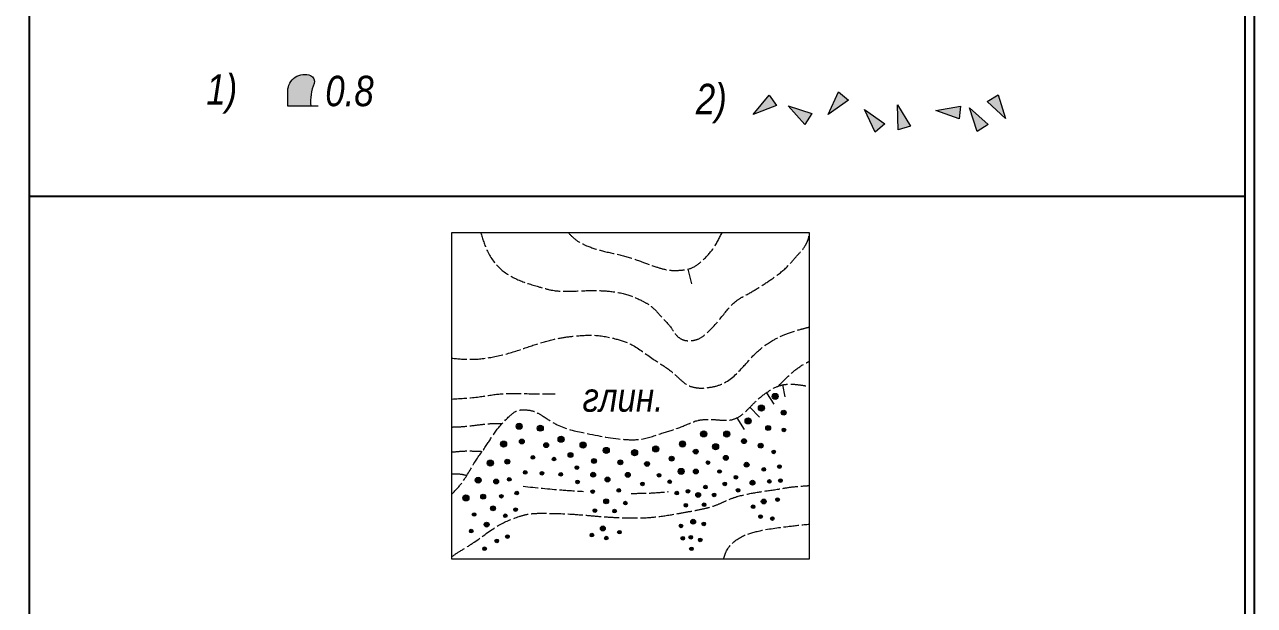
# Model space of a CAD drawing. Header units: metres. Extents: x -331 to 695, y -18 to 691.
# Drawn here: x 217.05 to 257.5, y 435.34 to 454.44 of the extents above; entities that cross this region are included whole.
import ezdxf

# ---------------------------------------------------------------- set-up
doc = ezdxf.new("R2010")
doc.units = ezdxf.units.M
doc.linetypes.add('СП_9', pattern=[1, 1, 0])
doc.layers.add('17 Рельеф', color=7, linetype='Continuous', lineweight=15, true_color=0xa55200)
doc.styles.add('СП_Д', font='ARIALNI.TTF')

# ---------------------------------------------------------------- blocks, each defined once
blk = doc.blocks.new('СП_9.9')
at = {"linetype": 'Continuous', "lineweight": -2}
h = blk.add_hatch(color=0, dxfattribs=at)
h.dxf.hatch_style = 1
h.paths.add_polyline_path([(1.722, 1.498, 0.412521), (1.498, 2.016, 0.530162), (0, 1), (0, 0), (1.503, 0, -0.114434)])
at = {"color": 0, "linetype": 'Continuous', "lineweight": 5}
blk.add_lwpolyline([(0, 0), (0, 1, -0.530162), (1.498, 2.016, -0.412521), (1.722, 1.498, 0.113905), (1.502, 0.007)], format="xyb", dxfattribs=at)
at = {"color": 0, "linetype": 'Continuous', "lineweight": -2}
blk.add_lwpolyline([(2, 0), (0, 0)], dxfattribs=at)
at = {"color": 0, "linetype": 'Continuous', "lineweight": -2, "style": 'СП_Д'}
blk.add_attdef('V', (2.464, 0), '', height=1.7, dxfattribs=at)
blk = doc.blocks.new('*U260')
at = {"linetype": 'Continuous', "lineweight": -2}
h = blk.add_hatch(color=0, dxfattribs=at)
h.dxf.hatch_style = 1
h.paths.add_polyline_path([(0.676, -0.039), (0.183, 0.652), (-0.86, -0.613)])
at = {"color": 0, "linetype": 'Continuous', "lineweight": 5}
blk.add_lwpolyline([(0.676, -0.039), (-0.86, -0.613), (0.183, 0.652)], close=True, dxfattribs=at)
blk = doc.blocks.new('*U261')
at = {"linetype": 'Continuous', "lineweight": -2}
h = blk.add_hatch(color=0, dxfattribs=at)
h.dxf.hatch_style = 1
h.paths.add_polyline_path([(0.212, -0.643), (0.674, 0.07), (-0.886, 0.574)])
at = {"color": 0, "linetype": 'Continuous', "lineweight": 5}
blk.add_lwpolyline([(0.212, -0.643), (-0.886, 0.574), (0.674, 0.07)], close=True, dxfattribs=at)
blk = doc.blocks.new('*U262')
at = {"linetype": 'Continuous', "lineweight": -2}
h = blk.add_hatch(color=0, dxfattribs=at)
h.dxf.hatch_style = 1
h.paths.add_polyline_path([(0.663, 0.14), (0.005, 0.678), (-0.668, -0.817)])
at = {"color": 0, "linetype": 'Continuous', "lineweight": 5}
blk.add_lwpolyline([(0.663, 0.14), (-0.668, -0.817), (0.005, 0.678)], close=True, dxfattribs=at)
blk = doc.blocks.new('*U263')
at = {"linetype": 'Continuous', "lineweight": -2}
h = blk.add_hatch(color=0, dxfattribs=at)
h.dxf.hatch_style = 1
h.paths.add_polyline_path([(0.014, -0.677), (0.665, -0.131), (-0.678, 0.809)])
at = {"color": 0, "linetype": 'Continuous', "lineweight": 5}
blk.add_lwpolyline([(0.014, -0.677), (-0.678, 0.809), (0.665, -0.131)], close=True, dxfattribs=at)
blk = doc.blocks.new('*U264')
at = {"linetype": 'Continuous', "lineweight": -2}
h = blk.add_hatch(color=0, dxfattribs=at)
h.dxf.hatch_style = 1
h.paths.add_polyline_path([(-0.254, -0.628), (0.559, -0.383), (-0.305, 1.011)])
at = {"color": 0, "linetype": 'Continuous', "lineweight": 5}
blk.add_lwpolyline([(-0.254, -0.628), (-0.305, 1.011), (0.559, -0.383)], close=True, dxfattribs=at)
blk = doc.blocks.new('*U251')
at = {"linetype": 'Continuous', "lineweight": -2}
h = blk.add_hatch(color=0, dxfattribs=at)
h.dxf.hatch_style = 1
h.paths.add_polyline_path([(0.492, -0.466), (0.561, 0.38), (-1.052, 0.086)])
at = {"color": 0, "linetype": 'Continuous', "lineweight": 5}
blk.add_lwpolyline([(0.492, -0.466), (-1.052, 0.086), (0.561, 0.38)], close=True, dxfattribs=at)
blk = doc.blocks.new('*U252')
at = {"linetype": 'Continuous', "lineweight": -2}
h = blk.add_hatch(color=0, dxfattribs=at)
h.dxf.hatch_style = 1
h.paths.add_polyline_path([(-0.068, -0.674), (0.644, -0.211), (-0.576, 0.885)])
at = {"color": 0, "linetype": 'Continuous', "lineweight": 5}
blk.add_lwpolyline([(-0.068, -0.674), (-0.576, 0.885), (0.644, -0.211)], close=True, dxfattribs=at)
blk = doc.blocks.new('*U253')
at = {"linetype": 'Continuous', "lineweight": -2}
h = blk.add_hatch(color=0, dxfattribs=at)
h.dxf.hatch_style = 1
h.paths.add_polyline_path([(0.083, 0.672), (-0.639, 0.225), (0.556, -0.898)])
at = {"color": 0, "linetype": 'Continuous', "lineweight": 5}
blk.add_lwpolyline([(0.083, 0.672), (0.556, -0.898), (-0.639, 0.225)], close=True, dxfattribs=at)
blk = doc.blocks.new('СП_9.16')
at = {"linetype": 'Continuous', "lineweight": 15}
h = blk.add_hatch(color=256, dxfattribs=at)
h.dxf.hatch_style = 1
h.paths.add_polyline_path([(-0.2, 0, 1), (0.2, 0, 1)])
blk.add_circle((0, 0), 0.2, dxfattribs=at)
blk = doc.blocks.new('*U249')
at = {"linetype": 'Continuous', "lineweight": -2}
blk.add_lwpolyline([(0, 0), (0, 1)], dxfattribs=at)

msp = doc.modelspace()

# ---------------------------------------------------------------- hatches: boundary and pattern name
at = {"layer": '17 Рельеф', "linetype": 'Continuous'}
h = msp.add_hatch(color=256, dxfattribs=at)
edge = h.paths.add_edge_path()
edge.add_arc((233.77, 440.206), 0.0578, 0, 360)
h = msp.add_hatch(color=256, dxfattribs=at)
edge = h.paths.add_edge_path()
edge.add_arc((238.27, 439.4), 0.0578, 0, 360)
h = msp.add_hatch(color=256, dxfattribs=at)
edge = h.paths.add_edge_path()
edge.add_arc((238.961, 437.578), 0.0578, 0, 360)

# ---------------------------------------------------------------- linework, layer by layer
at = {"color": 7, "ltscale": 0.5}
msp.add_lwpolyline([(196.6, 406.073), (257.5, 406.073), (257.5, 506.492), (196.6, 506.492)], close=True, dxfattribs=at)
at = {"ltscale": 0.5}
msp.add_lwpolyline([(217.2, 406.373), (257.2, 406.373), (257.2, 494.541), (217.2, 494.541)], close=True, dxfattribs=at)
at = {"color": 253, "linetype": 'Continuous', "ltscale": 0.5}
msp.add_lwpolyline([(257.2, 448.782), (217.2, 448.782)], dxfattribs=at)
at = {"color": 7, "linetype": 'Continuous', "lineweight": 13, "ltscale": 0.5}
msp.add_lwpolyline([(231.097, 447.601), (242.856, 447.601), (242.856, 436.865), (231.097, 436.865), (231.097, 447.601)], dxfattribs=at)
at = {"layer": '17 Рельеф', "linetype": 'Continuous', "ltscale": 0.5}
for points in [[(241.983, 442.591), (242.05, 442.197)], [(241.447, 442.331), (241.695, 441.958)], [(240.906, 441.855), (241.22, 441.535)], [(240.481, 441.507), (240.721, 441.128)]]:
    msp.add_lwpolyline(points, dxfattribs=at)
at = {"layer": '17 Рельеф', "linetype": 'СП_9', "ltscale": 0.5}
for points in [[(232.05, 447.601), (232.274, 446.988), (232.728, 446.385), (233.318, 446.033), (233.989, 445.809), (234.423, 445.701), (235.074, 445.674), (235.725, 445.694), (236.247, 445.674), (236.891, 445.552), (237.385, 445.342), (237.663, 445.172), (237.984, 444.843), (238.314, 444.47), (238.527, 444.186), (238.751, 444.06), (239.008, 444.05), (239.208, 444.1), (239.484, 444.293), (240.018, 444.876), (240.497, 445.383), (240.757, 445.533), (241.227, 445.81), (241.698, 446.123), (242.158, 446.504), (242.462, 446.845), (242.716, 447.148), (242.806, 447.332), (242.852, 447.508), (242.852, 447.601)], [(234.929, 447.601), (235.202, 447.347), (235.537, 447.168), (236.088, 446.99), (236.747, 446.839), (237.35, 446.641), (237.84, 446.467), (238.259, 446.363), (238.605, 446.36), (238.949, 446.421), (239.307, 446.647), (239.703, 447.085), (239.995, 447.601)], [(231.097, 442.126), (232.004, 442.2), (232.697, 442.295), (233.862, 442.295), (234.497, 442.295)], [(231.097, 441.205), (231.528, 441.226), (232.083, 441.29), (232.459, 441.322), (232.757, 441.32)], [(231.097, 440.38), (231.427, 440.412), (231.766, 440.417), (232.102, 440.405)], [(231.097, 439.669), (231.342, 439.664), (231.597, 439.616)], [(233.448, 439.257), (234.724, 439.136), (235.433, 439.089)], [(236.998, 439.024), (237.595, 439.034), (238.229, 439.08)]]:
    msp.add_spline(points, degree=3, dxfattribs=at)
for points, knots in [([(231.097, 443.468), (231.309, 443.449), (231.768, 443.409), (232.5, 443.497), (233.234, 443.699), (233.927, 443.954), (234.545, 444.124), (235.167, 444.203), (235.81, 444.251), (236.454, 444.129), (237.131, 443.904), (237.668, 443.448), (238.209, 443.143), (238.559, 442.824), (238.819, 442.568), (239.2, 442.472), (239.581, 442.498), (240.136, 442.627), (240.634, 443.105), (241.099, 443.673), (241.588, 444.026), (242.075, 444.274), (242.488, 444.395), (242.758, 444.468), (242.856, 444.492)], [0, 0, 0, 0, 0.636561, 1.379757, 2.195929, 2.915134, 3.597289, 4.111725, 4.793938, 5.521706, 6.064171, 6.91177, 7.604181, 7.919315, 8.332714, 8.675676, 9.056202, 9.475981, 10.35432, 11.03953, 11.690907, 12.140072, 12.675525, 12.977762, 12.977762, 12.977762, 12.977762]), ([(241.839, 442.548), (241.983, 442.697), (242.237, 442.962), (242.589, 443.227), (242.793, 443.334), (242.856, 443.363)], [0, 0, 0, 0, 0.62068, 1.101979, 1.310816, 1.310816, 1.310816, 1.310816]), ([(231.097, 438.987), (231.213, 439.11), (231.513, 439.427), (231.814, 440.021), (232.232, 440.572), (232.564, 441.129), (232.918, 441.495), (233.227, 441.762), (233.513, 441.78), (233.807, 441.74), (234.156, 441.535), (234.658, 441.18), (235.623, 440.974), (236.545, 440.789), (237.432, 440.78), (238.015, 441.017), (238.642, 441.181), (239.099, 441.429), (239.527, 441.463), (239.874, 441.442), (240.237, 441.407), (240.594, 441.54), (240.869, 441.813), (241.166, 442.131), (241.521, 442.392), (241.876, 442.585), (242.221, 442.627), (242.535, 442.597), (242.75, 442.558), (242.856, 442.539)], [0, 0, 0, 0, 0.502902, 1.307346, 1.974862, 2.578539, 3.241068, 3.512276, 3.76094, 4.0689, 4.392225, 4.960005, 5.903512, 7.292101, 7.801741, 8.530767, 9.151987, 9.7495, 10.058399, 10.424997, 10.796908, 11.137059, 11.526762, 11.943971, 12.443516, 12.846671, 13.136496, 13.469657, 13.791678, 13.791678, 13.791678, 13.791678]), ([(231.097, 436.947), (231.214, 437.022), (231.461, 437.18), (231.986, 437.499), (232.549, 437.968), (233.182, 438.228), (233.679, 438.369), (234.261, 438.371), (234.946, 438.354), (235.639, 438.294), (236.183, 438.246), (236.725, 438.22), (237.298, 438.206), (237.933, 438.254), (238.505, 438.353), (239.022, 438.445), (239.38, 438.516), (239.694, 438.596), (239.946, 438.695), (240.227, 438.834), (240.616, 438.966), (241.152, 439.067), (241.726, 439.14), (242.24, 439.235), (242.594, 439.263), (242.802, 439.277), (242.856, 439.28)], [0, 0, 0, 0, 0.415485, 0.881084, 1.842664, 2.593852, 2.916097, 3.385083, 4.325754, 4.975652, 5.470975, 5.965339, 6.600666, 7.190373, 7.872364, 8.340895, 8.767364, 8.966361, 9.312202, 9.575364, 9.905997, 10.542373, 11.206712, 11.644176, 12.107266, 12.270138, 12.270138, 12.270138, 12.270138]), ([(240.038, 436.865), (240.067, 436.956), (240.164, 437.264), (240.588, 437.627), (241.31, 437.829), (242.05, 437.928), (242.609, 437.986), (242.844, 438.013), (242.856, 438.014)], [0, 0, 0, 0, 0.283806, 0.961926, 1.546286, 2.525791, 3.196735, 3.233951, 3.233951, 3.233951, 3.233951])]:
    msp.add_open_spline(points, degree=3, knots=knots, dxfattribs=at)

# ---------------------------------------------------------------- block references
at = {"layer": '17 Рельеф', "color": 0, "linetype": 'Continuous', "lineweight": 20, "ltscale": 0.5}
ref = msp.add_blockref('СП_9.9', (225.709, 451.756), dxfattribs=dict(at, xscale=0.5, yscale=0.5, zscale=0.5))
ref.add_attrib('V', '0.8', (226.941, 451.756), dxfattribs={"layer": '0', "color": 0, "linetype": 'Continuous', "lineweight": -2, "ltscale": 0.5, "height": 1, "style": 'СП_Д'})
at = {"layer": '17 Рельеф', "color": 0, "linetype": 'Continuous', "lineweight": 20, "ltscale": 0.5, "xscale": 0.5, "yscale": 0.5, "zscale": 0.5}
for name, p in [('*U260', (241.443, 451.793)), ('*U262', (243.817, 451.889)), ('*U253', (249.031, 451.796)), ('*U261', (242.61, 451.476)), ('*U263', (245.017, 451.238)), ('*U264', (245.908, 451.292)), ('*U251', (247.548, 451.57)), ('*U252', (248.418, 451.263))]:
    msp.add_blockref(name, p, dxfattribs=at)
at = {"layer": '17 Рельеф', "linetype": 'Continuous', "xscale": 0.499999999999999, "yscale": 0.499999999999999, "zscale": 0.499999999999999, "rotation": 193.9072496277368}
msp.add_blockref('*U249', (238.867, 446.396), dxfattribs=at)
at = {"layer": '17 Рельеф', "linetype": 'Continuous'}
for p, xscale, yscale, zscale in [((241.737, 442.213), 0.5, 0.5, 0.5), ((241.286, 441.829), 0.5, 0.5, 0.5), ((242.018, 441.676), 0.4, 0.4, 0.4), ((233.317, 441.23), 0.5, 0.5, 0.5), ((240.847, 441.406), 0.5, 0.5, 0.5), ((234.01, 441.167), 0.5, 0.5, 0.5), ((239.386, 440.98), 0.5, 0.5, 0.5), ((240.145, 440.972), 0.5, 0.5, 0.5), ((241.506, 441.172), 0.4, 0.4, 0.4), ((242.023, 441.112), 0.3, 0.3, 0.3), ((232.803, 440.645), 0.5, 0.5, 0.5), ((233.407, 440.731), 0.4, 0.4, 0.4), ((234.204, 440.61), 0.4, 0.4, 0.4), ((234.697, 440.804), 0.5, 0.5, 0.5), ((235.42, 440.612), 0.5, 0.5, 0.5), ((236.18, 440.437), 0.5, 0.5, 0.5), ((237.811, 440.487), 0.5, 0.5, 0.5), ((238.689, 440.646), 0.5, 0.5, 0.5), ((239.777, 440.557), 0.5, 0.5, 0.5), ((240.712, 440.74), 0.4, 0.4, 0.4), ((241.262, 440.594), 0.4, 0.4, 0.4), ((232.368, 440.019), 0.5, 0.5, 0.5), ((232.927, 440.066), 0.4, 0.4, 0.4), ((233.769, 440.206), 0.3, 0.3, 0.3), ((234.462, 440.154), 0.3, 0.3, 0.3), ((235.006, 440.284), 0.4, 0.4, 0.4), ((235.78, 440.089), 0.4, 0.4, 0.4), ((236.645, 440.045), 0.4, 0.4, 0.4), ((237.113, 440.362), 0.5, 0.5, 0.5), ((238.333, 440.164), 0.4, 0.4, 0.4), ((239.125, 440.398), 0.4, 0.4, 0.4), ((240.116, 440.19), 0.4, 0.4, 0.4), ((241.688, 440.389), 0.3, 0.3, 0.3), ((233.515, 439.713), 0.3, 0.3, 0.3), ((234.063, 439.684), 0.3, 0.3, 0.3), ((234.687, 439.649), 0.3, 0.3, 0.3), ((235.216, 439.871), 0.3, 0.3, 0.3), ((235.751, 439.636), 0.4, 0.4, 0.4), ((236.893, 439.631), 0.4, 0.4, 0.4), ((237.524, 439.992), 0.4, 0.4, 0.4), ((238.645, 439.746), 0.5, 0.5, 0.5), ((239.13, 439.745), 0.4, 0.4, 0.4), ((239.528, 440.036), 0.3, 0.3, 0.3), ((239.91, 439.743), 0.3, 0.3, 0.3), ((240.797, 439.965), 0.4, 0.4, 0.4), ((241.362, 439.811), 0.3, 0.3, 0.3), ((241.876, 439.905), 0.3, 0.3, 0.3), ((231.969, 439.458), 0.5, 0.5, 0.5), ((232.562, 439.414), 0.4, 0.4, 0.4), ((232.992, 439.485), 0.3, 0.3, 0.3), ((235.239, 439.401), 0.3, 0.3, 0.3), ((236.224, 439.482), 0.4, 0.4, 0.4), ((237.37, 439.334), 0.3, 0.3, 0.3), ((237.921, 439.618), 0.3, 0.3, 0.3), ((238.268, 439.406), 0.3, 0.3, 0.3), ((239.442, 439.229), 0.3, 0.3, 0.3), ((240.078, 439.334), 0.3, 0.3, 0.3), ((240.445, 439.554), 0.3, 0.3, 0.3), ((240.99, 439.373), 0.4, 0.4, 0.4), ((241.546, 439.418), 0.3, 0.3, 0.3), ((241.912, 439.444), 0.3, 0.3, 0.3), ((231.566, 438.874), 0.5, 0.5, 0.5), ((232.134, 438.915), 0.4, 0.4, 0.4), ((232.731, 438.927), 0.3, 0.3, 0.3), ((233.237, 439.035), 0.3, 0.3, 0.3), ((235.736, 439.08), 0.3, 0.3, 0.3), ((236.594, 439.122), 0.3, 0.3, 0.3), ((238.501, 439.032), 0.3, 0.3, 0.3), ((238.868, 439.091), 0.3, 0.3, 0.3), ((239.204, 438.973), 0.4, 0.4, 0.4), ((239.727, 438.973), 0.3, 0.3, 0.3), ((240.518, 439.124), 0.3, 0.3, 0.3), ((232.455, 438.532), 0.4, 0.4, 0.4), ((233.198, 438.488), 0.3, 0.3, 0.3), ((235.808, 438.457), 0.3, 0.3, 0.3), ((236.179, 438.763), 0.4, 0.4, 0.4), ((236.454, 438.441), 0.3, 0.3, 0.3), ((236.81, 438.702), 0.3, 0.3, 0.3), ((238.799, 438.633), 0.3, 0.3, 0.3), ((239.399, 438.649), 0.3, 0.3, 0.3), ((241.011, 438.585), 0.3, 0.3, 0.3), ((241.361, 438.758), 0.4, 0.4, 0.4), ((241.818, 438.821), 0.3, 0.3, 0.3), ((231.833, 438.329), 0.3, 0.3, 0.3), ((232.247, 437.997), 0.4, 0.4, 0.4), ((232.861, 438.289), 0.3, 0.3, 0.3), ((239.04, 438.091), 0.4, 0.4, 0.4), ((239.389, 438.019), 0.3, 0.3, 0.3), ((241.257, 438.26), 0.3, 0.3, 0.3), ((241.645, 438.197), 0.3, 0.3, 0.3), ((231.742, 437.784), 0.3, 0.3, 0.3), ((235.71, 437.65), 0.3, 0.3, 0.3), ((236.071, 437.871), 0.4, 0.4, 0.4), ((236.614, 437.748), 0.3, 0.3, 0.3), ((238.639, 437.953), 0.3, 0.3, 0.3), ((232.581, 437.461), 0.3, 0.3, 0.3), ((232.93, 437.604), 0.3, 0.3, 0.3), ((236.183, 437.552), 0.3, 0.3, 0.3), ((238.698, 437.547), 0.3, 0.3, 0.3), ((238.963, 437.58), 0.3, 0.3, 0.3), ((239.271, 437.494), 0.3, 0.3, 0.3), ((232.179, 437.203), 0.3, 0.3, 0.3), ((238.983, 437.2), 0.3, 0.3, 0.3)]:
    msp.add_blockref('СП_9.16', p, dxfattribs=dict(at, xscale=xscale, yscale=yscale, zscale=zscale))

# ---------------------------------------------------------------- texts
at = {"color": 212, "lineweight": 13, "true_color": 0xe000e0, "char_height": 1, "width": 1, "attachment_point": 5, "style": 'СП_Д'}
for s, insert in [('1)', (223.535, 452.158)), ('2)', (239.637, 451.842))]:
    msp.add_mtext(s, dxfattribs=dict(at, insert=insert))
at = {"layer": '17 Рельеф', "color": 0, "insert": (236.73, 442.177), "char_height": 0.95, "attachment_point": 5, "style": 'СП_Д'}
msp.add_mtext('глин.', dxfattribs=at)

doc.saveas('drawing.dxf')
